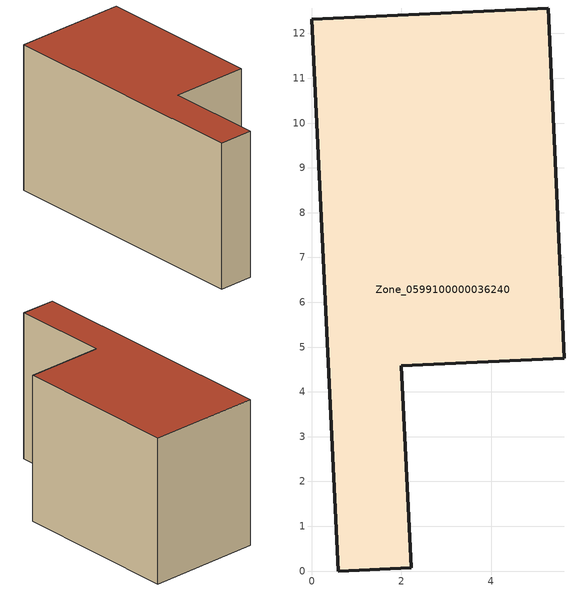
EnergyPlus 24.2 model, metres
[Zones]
Zone_0599100000036240
 floor ground (C_G): 0,12.32 5.28,12.57 5.63,4.75 2,4.59 2.22,0.08 0.59,0 z0
 wall outside (C_F): 5.28,12.57 0,12.32 0.59,0 2.22,0.08 2,4.59 5.63,4.75 5.28,12.57 z0:6.92
 roof outside (C_R): 0,12.32 0.59,0 2.22,0.08 2,4.59 5.63,4.75 5.28,12.57 z6.92
[BUILDING]
Pand.0599100000036240: North Axis=0; Terrain=City; Loads Convergence Tolerance Value=0.04; Temperature Convergence Tolerance Value=0.4; Solar Distribution=FullExterior; Maximum Number of Warmup Days=25; Minimum Number of Warmup Days=1
[Site:Location]
Rotterdam.The.Hague.AP_ZH_NLD Design_Conditions: Latitude=51.96; Longitude=4.45; Time Zone=1; Elevation=-4.5
[SITE:GROUNDTEMPERATURE:BUILDINGSURFACE]
18, 18, 18, 18, 18, 18, 18, 18, 18, 18, 18, 18
[MATERIAL] Thermal Absorptance=0.9; Solar Absorptance=0.7; Visible Absorptance=0.7
Name | Roughness | Thickness | Conductivity | Density | Specific Heat
G.TI.1946 | MediumSmooth | 0.15 | 1 | 540 | 1210
F.TI.1946 | Rough | 0.3 | 0.857143 | 1920 | 840
R.TI.1946 | MediumRough | 0.2 | 0.1 | 1500 | 1000
[CONSTRUCTION]
C_G: G.TI.1946
C_F: F.TI.1946
C_R: R.TI.1946
[ZONE]
Zone_0599100000036240: Type=1; Multiplier=1; Ceiling Height=Autocalculate; Volume=Autocalculate; Floor Area=autocalculate; Part of Total Floor Area=Yes
[ZONEINFILTRATION:DESIGNFLOWRATE]
Infil_Zone_0599100000036240: Zone or ZoneList or Space or SpaceList=Zone_0599100000036240; Schedule=AlwaysOn; Design Flow Rate Calculation Method=Flow/Area; Flow Rate per Floor Area=0.003; Constant Term Coefficient=1; Temperature Term Coefficient=0; Velocity Term Coefficient=0; Velocity Squared Term Coefficient=0
[HVACTEMPLATE:ZONE:IDEALLOADSAIRSYSTEM]
Zone_0599100000036240: Maximum Heating Supply Air Temperature=50; Minimum Cooling Supply Air Temperature=13; Maximum Heating Supply Air Humidity Ratio=0.0156; Minimum Cooling Supply Air Humidity Ratio=0.0077; Heating Limit=NoLimit; Cooling Limit=NoLimit; Dehumidification Control Type=ConstantSensibleHeatRatio; Cooling Sensible Heat Ratio=0.7; Dehumidification Setpoint=60; Humidification Control Type=None; Humidification Setpoint=30; Outdoor Air Method=None; Outdoor Air Flow Rate per Person=0.00944; Outdoor Air Flow Rate per Zone Floor Area=0; Outdoor Air Flow Rate per Zone=0; Demand Controlled Ventilation Type=None; Outdoor Air Economizer Type=NoEconomizer; Heat Recovery Type=None; Sensible Heat Recovery Effectiveness=0.7; Latent Heat Recovery Effectiveness=0.65
[ZONECONTROL:THERMOSTAT]
ThermostatControl_Zone_0599100000036240: Zone or ZoneList=Zone_0599100000036240; Control Type Schedule=DualSetpointControlType; Control 1=Thermostat_Zone_0599100000036240; Temperature Difference Between Cutout And Setpoint=0
[THERMOSTATSETPOINT:DUALSETPOINT]
Thermostat_Zone_0599100000036240: Heating Setpoint Temperature Schedule=HeatingSetpoint_Zone_0599100000036240; Cooling Setpoint Temperature Schedule=CoolingSetpoint_Zone_0599100000036240
[SCHEDULE:COMPACT]
HeatingSetpoint_Zone_0599100000036240: Through: 12/31, For: AllDays, Until: 24:00, 21
CoolingSetpoint_Zone_0599100000036240: Through: 12/31, For: AllDays, Until: 24:00, 24
DualSetpointControlType: Through: 12/31, For: AllDays, Until: 24:00, 4
AlwaysOn: Through: 12/31, For: AllDays, Until: 24:00, 1
